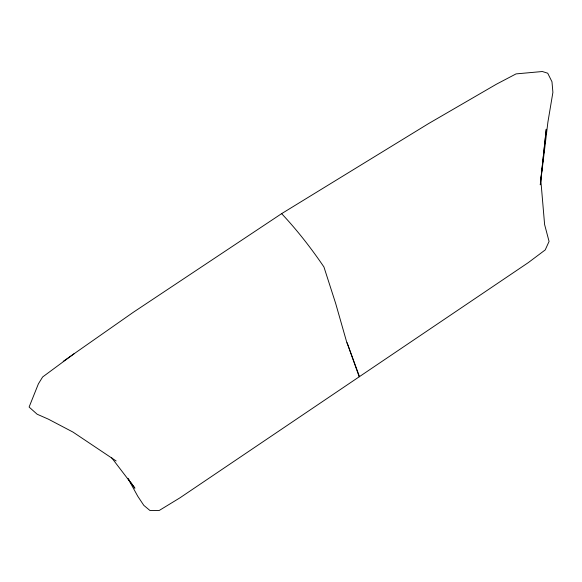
<?xml version="1.0" encoding="UTF-8"?>
<svg xmlns="http://www.w3.org/2000/svg" width="582" height="582" viewBox="0 0 582 582"><rect width="100%" height="100%" fill="white"/><g stroke="black" fill="none" stroke-linecap="round" stroke-linejoin="round"><path stroke-width="0.87" d="M359.48 376.612L347.076 342.791L359.196 376.801M74.263 353.616L42.639 376.976L38.405 383.829L29.1 407.058L37.132 414.217L48.379 419.164L72.954 432.07L116.138 460.973M63.227 361.364L133.227 312.338L281.63 213.645L428.541 123.602L496.366 84.237L516.045 73.899L542.344 71.521L547.72 73.216L551.976 81.764L552.9 92.363L547.895 122.176L540.285 184.792L546.251 129.226L540.794 179.867L544.607 224.543L549.066 241.457L545.218 249.925L528.289 262.627L179.896 497.872L159.221 510.479L149.909 510.472L143.798 505.351L137.738 496.213L127.887 478.309M281.63 213.645C297.147 230.145 311.217 248.216 323.934 266.963L335.69 303.513L346.916 342.878M111.402 457.416L134.908 488.211L130.397 481.845M128.389 479.015L129.393 480.426"/></g></svg>
